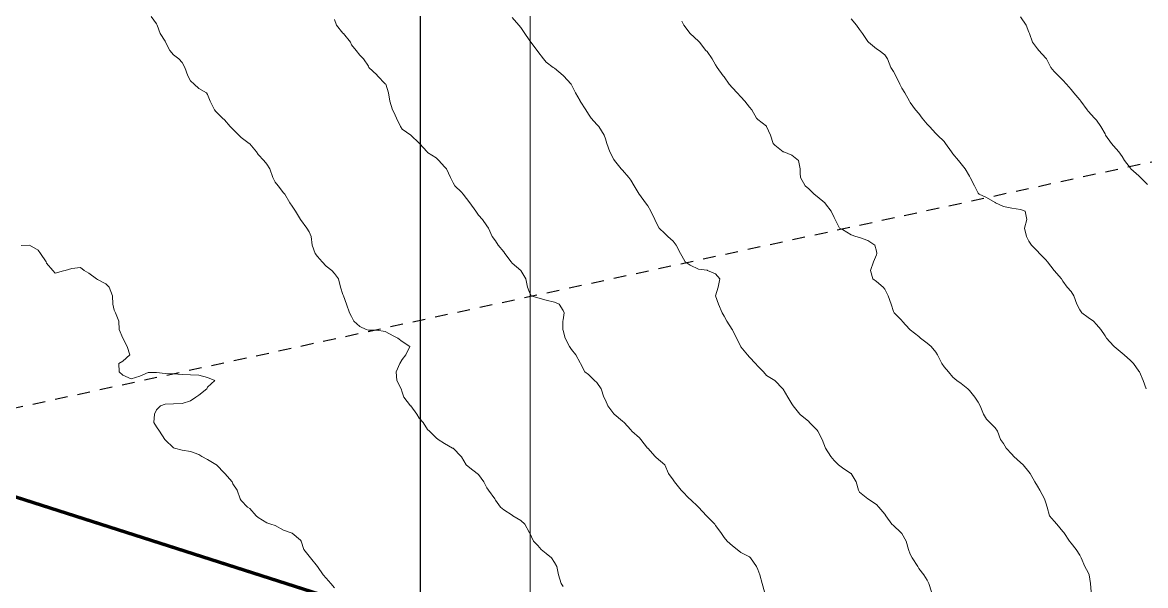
# Model space of a CAD drawing. Header units: centimetres. Extents: x 0 to 642158, y -847 to 649707.
# Drawn here: x 617236.8 to 617303.1, y 621099.1 to 621132.4 of the extents above; entities that cross this region are included whole.
import ezdxf

# ---------------------------------------------------------------- set-up
doc = ezdxf.new("R2010")
doc.units = ezdxf.units.CM
doc.header["$MEASUREMENT"] = 0
doc.linetypes.add('JIS_02_0.7', pattern=[1.35, 0.75, -0.6])
for name, color, linetype, lineweight in [('MEV_grille', 254, 'Continuous', 9), ('MEV_layout inondation', 5, 'Continuous', 15), ('WAL_parcellaire agricole', 7, 'JIS_02_0.7', 25), ('WAL_topographie 0.5', 253, 'Continuous', 20)]:
    doc.layers.add(name, color=color, linetype=linetype, lineweight=lineweight)
picture_1 = doc.add_image_def('image2.png', size_in_pixel=(6614, 11023))

# ---------------------------------------------------------------- blocks, each defined once
blk = doc.blocks.new('*U112')
at = {"layer": 'MEV_grille', "transparency": 33554687}
blk.add_lwpolyline([(0, 1825.476), (0, -1825.476)], dxfattribs=at)
blk = doc.blocks.new('*U113')
at = {"layer": 'MEV_grille', "color": 0, "linetype": 'ByBlock', "lineweight": -2, "transparency": 16777216}
blk.add_blockref('*U112', (1900, 0), dxfattribs=at)

msp = doc.modelspace()

# ---------------------------------------------------------------- linework, layer by layer
at = {"layer": 'MEV_layout inondation', "const_width": 0.2}
msp.add_lwpolyline([(617233.162, 621073.07), (617279.62, 621037.923), (617301.038, 621038.108), (617317.026, 621054.071), (617332.891, 621066.247), (617360.616, 621077.783), (617386.097, 621081.307), (617385.282, 621128.89), (617342.794, 621116.453), (617327.77, 621093.924), (617313.451, 621089.7), (617284.343, 621088.996), (617234.522, 621104.967)], dxfattribs=at)
at = {"layer": 'WAL_parcellaire agricole'}
msp.add_lwpolyline([(617230.843, 621108.416), (617387.462, 621142.372), (617395.298, 621115.403), (617310.846, 621070.926), (617305.847, 621067.926), (617296.425, 621065.222), (617285.635, 621065.371), (617273.847, 621070.922), (617252.763, 621082.677), (617241.845, 621087.918), (617235.845, 621089.917), (617230.843, 621108.416)], dxfattribs=at)
at = {"layer": 'WAL_topographie 0.5'}
for points in [[(617244.425, 621132.75), (617244.75, 621132.317), (617244.778, 621132.25), (617244.964, 621131.75), (617245.25, 621131.306), (617245.274, 621131.25), (617245.531, 621130.75), (617245.75, 621130.5), (617246.06, 621130.25), (617246.25, 621130.046), (617246.424, 621129.75), (617246.59, 621129.25), (617246.75, 621128.964), (617246.964, 621128.75), (617247.25, 621128.507), (617247.697, 621128.25), (617247.75, 621128.15), (617247.904, 621127.75), (617248.161, 621127.25), (617248.25, 621127.146), (617248.63, 621126.75), (617248.75, 621126.659), (617249.088, 621126.25), (617249.25, 621126.099), (617249.599, 621125.75), (617249.75, 621125.606), (617250.221, 621125.25), (617250.25, 621125.223), (617250.648, 621124.75), (617250.75, 621124.609), (617251.088, 621124.25), (617251.25, 621124.038), (617251.429, 621123.75), (617251.61, 621123.25), (617251.75, 621122.97), (617251.927, 621122.75), (617252.25, 621122.333), (617252.311, 621122.25), (617252.605, 621121.75), (617252.75, 621121.554), (617252.95, 621121.25), (617253.25, 621120.75), (617253.25, 621120.75), (617253.611, 621120.25), (617253.75, 621120.023), (617253.868, 621119.75), (617253.926, 621119.25), (617254.103, 621118.75), (617254.25, 621118.567), (617254.527, 621118.25), (617254.75, 621118.006), (617255.094, 621117.75), (617255.25, 621117.565), (617255.493, 621117.25), (617255.601, 621116.75), (617255.75, 621116.327), (617255.775, 621116.25), (617255.968, 621115.75), (617256.143, 621115.25), (617256.25, 621115.025), (617256.395, 621114.75), (617256.75, 621114.429), (617257.125, 621114.25), (617257.25, 621114.221), (617257.75, 621114.22), (617258.25, 621114.134), (617258.75, 621113.863), (617258.989, 621113.75), (617259.25, 621113.545), (617259.708, 621113.25), (617259.457, 621112.75), (617259.25, 621112.476), (617259.107, 621112.25), (617258.883, 621111.75), (617258.925, 621111.25), (617259.18, 621110.75), (617259.25, 621110.558), (617259.341, 621110.25), (617259.738, 621109.75), (617259.75, 621109.736), (617260.103, 621109.25), (617260.25, 621109.023), (617260.481, 621108.75), (617260.75, 621108.346), (617260.854, 621108.25), (617261.25, 621107.854), (617261.364, 621107.75), (617261.75, 621107.507), (617262.224, 621107.25), (617262.25, 621107.236), (617262.736, 621106.75), (617262.75, 621106.722), (617263.024, 621106.25), (617263.25, 621106.071), (617263.667, 621105.75), (617263.75, 621105.687), (617264.068, 621105.25), (617264.25, 621104.905), (617264.346, 621104.75), (617264.711, 621104.25), (617264.75, 621104.159), (617265.05, 621103.75), (617265.25, 621103.6), (617265.75, 621103.271), (617265.786, 621103.25), (617266.25, 621102.961), (617266.494, 621102.75), (617266.75, 621102.274), (617266.761, 621102.25), (617267, 621101.75), (617267.25, 621101.492), (617267.453, 621101.25), (617267.75, 621101.016), (617268.063, 621100.75), (617268.25, 621100.482), (617268.373, 621100.25), (617268.478, 621099.75), (617268.631, 621099.25), (617268.75, 621099.065)], [(617255.25, 621132.583), (617255.369, 621132.25), (617255.75, 621131.781), (617255.781, 621131.75), (617256.187, 621131.25), (617256.25, 621131.09), (617256.524, 621130.75), (617256.75, 621130.481), (617256.964, 621130.25), (617257.25, 621129.829), (617257.288, 621129.75), (617257.75, 621129.3), (617257.798, 621129.25), (617258.25, 621128.787), (617258.276, 621128.75), (617258.435, 621128.25), (617258.513, 621127.75), (617258.683, 621127.25), (617258.75, 621127.1), (617258.917, 621126.75), (617259.139, 621126.25), (617259.25, 621126.094), (617259.75, 621125.75), (617259.75, 621125.75), (617260.25, 621125.269), (617260.263, 621125.25), (617260.72, 621124.75), (617260.75, 621124.727), (617261.25, 621124.4), (617261.417, 621124.25), (617261.75, 621123.875), (617261.859, 621123.75), (617262.104, 621123.25), (617262.25, 621122.932), (617262.35, 621122.75), (617262.75, 621122.369), (617262.856, 621122.25), (617263.239, 621121.75), (617263.25, 621121.734), (617263.594, 621121.25), (617263.75, 621121.017), (617263.992, 621120.75), (617264.25, 621120.381), (617264.341, 621120.25), (617264.556, 621119.75), (617264.75, 621119.5), (617264.921, 621119.25), (617265.25, 621118.839), (617265.307, 621118.75), (617265.685, 621118.25), (617265.75, 621118.185), (617266.25, 621117.75), (617266.25, 621117.75), (617266.554, 621117.25), (617266.65, 621116.75), (617266.75, 621116.5), (617266.865, 621116.25), (617267.25, 621116.122), (617267.75, 621115.986), (617268.25, 621115.869), (617268.513, 621115.75), (617268.75, 621115.375), (617268.813, 621115.25), (617268.75, 621114.821), (617268.738, 621114.75), (617268.738, 621114.25), (617268.75, 621114.204), (617268.875, 621113.75), (617269.135, 621113.25), (617269.25, 621113.07), (617269.492, 621112.75), (617269.75, 621112.278), (617269.769, 621112.25), (617270.023, 621111.75), (617270.25, 621111.589), (617270.6, 621111.25), (617270.75, 621111.114), (617270.995, 621110.75), (617271.16, 621110.25), (617271.25, 621110.077), (617271.397, 621109.75), (617271.75, 621109.262), (617271.764, 621109.25), (617272.25, 621108.833), (617272.356, 621108.75), (617272.75, 621108.331), (617272.808, 621108.25), (617273.25, 621107.846), (617273.346, 621107.75), (617273.74, 621107.25), (617273.75, 621107.235), (617274.194, 621106.75), (617274.25, 621106.685), (617274.75, 621106.25), (617274.75, 621106.25), (617274.974, 621105.75), (617275.25, 621105.361), (617275.329, 621105.25), (617275.726, 621104.75), (617275.75, 621104.719), (617276.219, 621104.25), (617276.25, 621104.224), (617276.75, 621103.75), (617276.75, 621103.75), (617277.216, 621103.25), (617277.25, 621103.207), (617277.698, 621102.75), (617277.75, 621102.667), (617278.055, 621102.25), (617278.25, 621101.954), (617278.427, 621101.75), (617278.75, 621101.472), (617279.026, 621101.25), (617279.25, 621101.079), (617279.75, 621100.814), (617279.819, 621100.75), (617280.175, 621100.25), (617280.25, 621100.075), (617280.364, 621099.75), (617280.495, 621099.25), (617280.635, 621098.75)], [(617265.75, 621132.707), (617266.14, 621132.25), (617266.25, 621132.1), (617266.489, 621131.75), (617266.75, 621131.379), (617266.845, 621131.25), (617267.209, 621130.75), (617267.25, 621130.698), (617267.583, 621130.25), (617267.75, 621130.059), (617268.17, 621129.75), (617268.25, 621129.696), (617268.75, 621129.276), (617268.771, 621129.25), (617269.224, 621128.75), (617269.25, 621128.71), (617269.485, 621128.25), (617269.75, 621127.769), (617269.762, 621127.75), (617270.1, 621127.25), (617270.25, 621126.989), (617270.412, 621126.75), (617270.75, 621126.379), (617270.861, 621126.25), (617271.165, 621125.75), (617271.25, 621125.531), (617271.328, 621125.25), (617271.51, 621124.75), (617271.75, 621124.308), (617271.79, 621124.25), (617272.176, 621123.75), (617272.25, 621123.674), (617272.628, 621123.25), (617272.75, 621123.083), (617272.937, 621122.75), (617273.236, 621122.25), (617273.25, 621122.231), (617273.621, 621121.75), (617273.75, 621121.563), (617273.933, 621121.25), (617274.156, 621120.75), (617274.25, 621120.574), (617274.428, 621120.25), (617274.75, 621119.938), (617274.938, 621119.75), (617275.25, 621119.472), (617275.424, 621119.25), (617275.689, 621118.75), (617275.75, 621118.614), (617275.961, 621118.25), (617276.25, 621118.067), (617276.75, 621117.831), (617277.25, 621117.756), (617277.274, 621117.75), (617277.75, 621117.537), (617278.005, 621117.25), (617277.904, 621116.75), (617277.75, 621116.25), (617277.924, 621115.75), (617278.146, 621115.25), (617278.25, 621115.05), (617278.41, 621114.75), (617278.74, 621114.25), (617278.75, 621114.228), (617278.989, 621113.75), (617279.239, 621113.25), (617279.25, 621113.234), (617279.637, 621112.75), (617279.75, 621112.628), (617280.1, 621112.25), (617280.25, 621112.079), (617280.588, 621111.75), (617280.75, 621111.538), (617281.25, 621111.25), (617281.25, 621111.25), (617281.732, 621110.75), (617281.75, 621110.731), (617282.021, 621110.25), (617282.25, 621109.857), (617282.327, 621109.75), (617282.718, 621109.25), (617282.75, 621109.224), (617283.25, 621108.818), (617283.299, 621108.75), (617283.75, 621108.299), (617283.796, 621108.25), (617284.05, 621107.75), (617284.25, 621107.25), (617284.25, 621107.25), (617284.55, 621106.75), (617284.75, 621106.515), (617285, 621106.25), (617285.25, 621106.074), (617285.735, 621105.75), (617285.75, 621105.734), (617286.044, 621105.25), (617286.185, 621104.75), (617286.25, 621104.644), (617286.731, 621104.25), (617286.75, 621104.237), (617287.25, 621103.901), (617287.397, 621103.75), (617287.75, 621103.336), (617287.808, 621103.25), (617288.167, 621102.75), (617288.25, 621102.664), (617288.689, 621102.25), (617288.75, 621102.189), (617289.009, 621101.75), (617289.147, 621101.25), (617289.25, 621100.977), (617289.356, 621100.75), (617289.686, 621100.25), (617289.75, 621100.13), (617290.047, 621099.75), (617290.25, 621099.44), (617290.345, 621099.25), (617290.506, 621098.75)], [(617275.75, 621132.479), (617275.87, 621132.25), (617276.25, 621131.75), (617276.25, 621131.75), (617276.75, 621131.307), (617276.794, 621131.25), (617277.182, 621130.75), (617277.25, 621130.681), (617277.554, 621130.25), (617277.75, 621129.905), (617277.852, 621129.75), (617278.207, 621129.25), (617278.25, 621129.185), (617278.557, 621128.75), (617278.75, 621128.548), (617279.022, 621128.25), (617279.25, 621128.006), (617279.47, 621127.75), (617279.75, 621127.4), (617279.89, 621127.25), (617280.177, 621126.75), (617280.25, 621126.662), (617280.75, 621126.266), (617280.766, 621126.25), (617280.986, 621125.75), (617281.155, 621125.25), (617281.25, 621125.144), (617281.75, 621124.763), (617281.781, 621124.75), (617282.25, 621124.567), (617282.644, 621124.25), (617282.736, 621123.75), (617282.75, 621123.5), (617282.764, 621123.25), (617283.05, 621122.75), (617283.25, 621122.571), (617283.579, 621122.25), (617283.75, 621122.123), (617284.202, 621121.75), (617284.25, 621121.687), (617284.576, 621121.25), (617284.75, 621120.875), (617284.814, 621120.75), (617285.077, 621120.25), (617285.25, 621120.165), (617285.75, 621119.85), (617286.028, 621119.75), (617286.25, 621119.691), (617286.75, 621119.518), (617287.161, 621119.25), (617287.25, 621118.886), (617287.282, 621118.75), (617287.25, 621118.671), (617287.08, 621118.25), (617286.899, 621117.75), (617287.036, 621117.25), (617287.25, 621117.083), (617287.65, 621116.75), (617287.75, 621116.63), (617287.948, 621116.25), (617288.113, 621115.75), (617288.25, 621115.327), (617288.288, 621115.25), (617288.75, 621114.788), (617288.776, 621114.75), (617289.224, 621114.25), (617289.25, 621114.228), (617289.75, 621113.838), (617289.856, 621113.75), (617290.25, 621113.455), (617290.475, 621113.25), (617290.75, 621112.917), (617290.852, 621112.75), (617291.106, 621112.25), (617291.25, 621112.047), (617291.494, 621111.75), (617291.75, 621111.439), (617292, 621111.25), (617292.25, 621111.066), (617292.637, 621110.75), (617292.75, 621110.644), (617293.052, 621110.25), (617293.25, 621109.967), (617293.368, 621109.75), (617293.572, 621109.25), (617293.75, 621108.964), (617293.938, 621108.75), (617294.25, 621108.438), (617294.393, 621108.25), (617294.578, 621107.75), (617294.75, 621107.511), (617294.9, 621107.25), (617295.25, 621106.882), (617295.359, 621106.75), (617295.75, 621106.39), (617295.913, 621106.25), (617296.25, 621105.847), (617296.328, 621105.75), (617296.602, 621105.25), (617296.75, 621104.99), (617296.893, 621104.75), (617297.171, 621104.25), (617297.25, 621104), (617297.325, 621103.75), (617297.467, 621103.25), (617297.75, 621102.917), (617297.891, 621102.75), (617298.25, 621102.316), (617298.319, 621102.25), (617298.647, 621101.75), (617298.75, 621101.629), (617299.047, 621101.25), (617299.25, 621100.909), (617299.345, 621100.75), (617299.562, 621100.25), (617299.75, 621099.897), (617299.808, 621099.75), (617299.883, 621099.25), (617299.934, 621098.75)], [(617285.75, 621132.628), (617286.073, 621132.25), (617286.25, 621131.993), (617286.417, 621131.75), (617286.75, 621131.279), (617286.779, 621131.25), (617287.25, 621130.848), (617287.41, 621130.75), (617287.75, 621130.484), (617287.894, 621130.25), (617288.096, 621129.75), (617288.25, 621129.5), (617288.4, 621129.25), (617288.639, 621128.75), (617288.75, 621128.512), (617288.917, 621128.25), (617289.193, 621127.75), (617289.25, 621127.667), (617289.553, 621127.25), (617289.75, 621127.018), (617289.942, 621126.75), (617290.25, 621126.397), (617290.372, 621126.25), (617290.75, 621125.842), (617290.859, 621125.75), (617291.25, 621125.359), (617291.331, 621125.25), (617291.679, 621124.75), (617291.75, 621124.646), (617292.088, 621124.25), (617292.25, 621124.046), (617292.485, 621123.75), (617292.75, 621123.322), (617292.786, 621123.25), (617293.037, 621122.75), (617293.25, 621122.315), (617293.31, 621122.25), (617293.75, 621122.05), (617294.25, 621121.769), (617294.271, 621121.75), (617294.75, 621121.518), (617295.25, 621121.425), (617295.75, 621121.353), (617296.026, 621121.25), (617296.121, 621120.75), (617295.996, 621120.25), (617296.111, 621119.75), (617296.25, 621119.482), (617296.401, 621119.25), (617296.75, 621118.893), (617296.886, 621118.75), (617297.25, 621118.369), (617297.35, 621118.25), (617297.75, 621117.75), (617297.75, 621117.75), (617298.167, 621117.25), (617298.25, 621117.114), (617298.517, 621116.75), (617298.75, 621116.509), (617298.906, 621116.25), (617299.077, 621115.75), (617299.25, 621115.423), (617299.369, 621115.25), (617299.75, 621114.964), (617300.058, 621114.75), (617300.25, 621114.553), (617300.506, 621114.25), (617300.75, 621113.883), (617300.837, 621113.75), (617301.25, 621113.287), (617301.288, 621113.25), (617301.75, 621112.848), (617301.872, 621112.75), (617302.25, 621112.417), (617302.434, 621112.25), (617302.75, 621111.788), (617302.779, 621111.75), (617303, 621111.25), (617303.183, 621110.75)], [(617295.75, 621132.737), (617296.098, 621132.25), (617296.25, 621131.825), (617296.277, 621131.75), (617296.464, 621131.25), (617296.75, 621130.84), (617296.84, 621130.75), (617297.25, 621130.293), (617297.29, 621130.25), (617297.55, 621129.75), (617297.75, 621129.508), (617297.993, 621129.25), (617298.25, 621128.985), (617298.466, 621128.75), (617298.75, 621128.45), (617298.896, 621128.25), (617299.25, 621127.825), (617299.317, 621127.75), (617299.696, 621127.25), (617299.75, 621127.157), (617300.129, 621126.75), (617300.25, 621126.625), (617300.5, 621126.25), (617300.75, 621125.813), (617300.782, 621125.75), (617301.136, 621125.25), (617301.25, 621125.107), (617301.555, 621124.75), (617301.75, 621124.483), (617301.887, 621124.25), (617302.25, 621123.788), (617302.272, 621123.75), (617302.75, 621123.345), (617302.837, 621123.25), (617303.25, 621122.832)], [(617236.75, 621119.212), (617237.25, 621119.25), (617237.25, 621119.25), (617237.25, 621119.25), (617237.75, 621118.95), (617237.893, 621118.75), (617238.219, 621118.25), (617238.25, 621118.179), (617238.625, 621117.75), (617238.75, 621117.583), (617239.25, 621117.722), (617239.35, 621117.75), (617239.75, 621117.855), (617240.25, 621117.925), (617240.469, 621117.75), (617240.75, 621117.589), (617241.202, 621117.25), (617241.25, 621117.204), (617241.75, 621116.954), (617241.946, 621116.75), (617242.15, 621116.25), (617242.167, 621115.75), (617242.25, 621115.393), (617242.317, 621115.25), (617242.516, 621114.75), (617242.536, 621114.25), (617242.75, 621113.75), (617242.75, 621113.75), (617243.015, 621113.25), (617243.173, 621112.75), (617242.75, 621112.383), (617242.528, 621112.25), (617242.546, 621111.75), (617242.75, 621111.563), (617243.25, 621111.338), (617243.75, 621111.5), (617244.25, 621111.72), (617244.75, 621111.714), (617245.25, 621111.653), (617245.75, 621111.634), (617246.25, 621111.603), (617246.75, 621111.576), (617247.25, 621111.557), (617247.75, 621111.417), (617248.182, 621111.25), (617247.75, 621110.837), (617247.715, 621110.75), (617247.25, 621110.382), (617247.064, 621110.25), (617246.75, 621110.034), (617246.25, 621109.882), (617245.75, 621109.854), (617245.25, 621109.843), (617244.974, 621109.75), (617244.75, 621109.5), (617244.62, 621109.25), (617244.593, 621108.75), (617244.75, 621108.5), (617244.912, 621108.25), (617245.236, 621107.75), (617245.25, 621107.732), (617245.75, 621107.266), (617245.8, 621107.25), (617246.25, 621107.114), (617246.75, 621107.047), (617247.25, 621106.867), (617247.425, 621106.75), (617247.75, 621106.564), (617248.25, 621106.278), (617248.281, 621106.25), (617248.75, 621105.766), (617248.769, 621105.75), (617249.202, 621105.25), (617249.25, 621105.135), (617249.513, 621104.75), (617249.682, 621104.25), (617249.75, 621104.143), (617250.117, 621103.75), (617250.25, 621103.673), (617250.629, 621103.25), (617250.75, 621103.133), (617251.25, 621102.823), (617251.5, 621102.75), (617251.75, 621102.669), (617252.25, 621102.393), (617252.635, 621102.25), (617252.75, 621102.206), (617253.25, 621101.797), (617253.275, 621101.75), (617253.448, 621101.25), (617253.75, 621100.847), (617253.838, 621100.75), (617254.25, 621100.25), (617254.25, 621100.25), (617254.583, 621099.75), (617254.75, 621099.546), (617255.036, 621099.25), (617255.25, 621098.989)]]:
    msp.add_lwpolyline(points, dxfattribs=at)

# ---------------------------------------------------------------- block references
at = {"layer": 'MEV_grille', "transparency": 33554687}
msp.add_blockref('*U113', (615366.814, 620593.644), dxfattribs=at)

# ---------------------------------------------------------------- pictures from other files: only their frames are drawn
image = msp.add_image(picture_1, insert=(616830.845, 620745.783), size_in_units=(429.466, 715.756), dxfattribs=dict(brightness=75))
image.dxf.flags = 7

doc.saveas('drawing.dxf')
